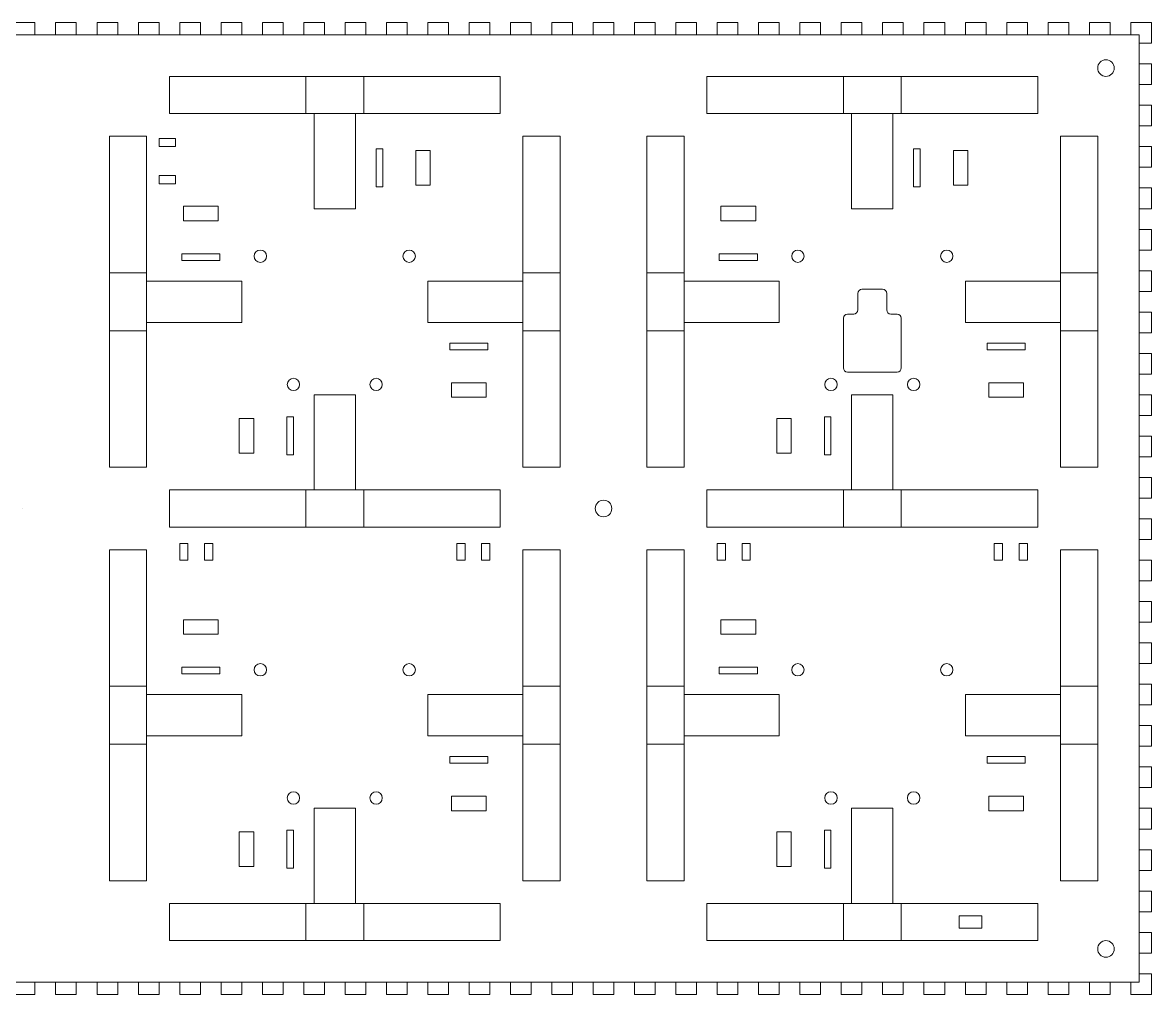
# Model space of a CAD drawing. Header units: millimetres. Extents: x 0 to 555, y 0 to 235.
# Drawn here: x 282 to 555, y 0 to 235 of the extents above; entities that cross this region are included whole.
import ezdxf

# ---------------------------------------------------------------- set-up
doc = ezdxf.new("R2010")
doc.units = ezdxf.units.MM
for name, color, linetype, lineweight in [('1a top', 5, 'CONTINUOUS', 0), ('2a middle', 6, 'CONTINUOUS', 0), ('3a bottom', 2, 'CONTINUOUS', 0)]:
    doc.layers.add(name, color=color, linetype=linetype, lineweight=lineweight)

msp = doc.modelspace()

# ---------------------------------------------------------------- linework, layer by layer
at = {"layer": '1a top'}
for p, q in [((280, 235), (285, 235)), ((285, 235), (285, 232)), ((290, 232), (290, 235)), ((290, 235), (295, 235)), ((295, 235), (295, 232)), ((300, 232), (300, 235)), ((300, 235), (305, 235)), ((305, 235), (305, 232)), ((310, 232), (310, 235)), ((310, 235), (315, 235)), ((315, 235), (315, 232)), ((320, 232), (320, 235)), ((320, 235), (325, 235)), ((325, 235), (325, 232)), ((330, 232), (330, 235)), ((330, 235), (335, 235)), ((335, 235), (335, 232)), ((340, 232), (340, 235)), ((340, 235), (345, 235)), ((345, 235), (345, 232)), ((350, 232), (350, 235)), ((350, 235), (355, 235)), ((355, 235), (355, 232)), ((360, 232), (360, 235)), ((360, 235), (365, 235)), ((365, 235), (365, 232)), ((370, 232), (370, 235)), ((370, 235), (375, 235)), ((375, 235), (375, 232)), ((380, 232), (380, 235)), ((380, 235), (385, 235)), ((385, 235), (385, 232)), ((390, 232), (390, 235)), ((390, 235), (395, 235)), ((395, 235), (395, 232)), ((400, 232), (400, 235)), ((400, 235), (405, 235)), ((405, 235), (405, 232)), ((410, 232), (410, 235)), ((410, 235), (415, 235)), ((415, 235), (415, 232)), ((420, 232), (420, 235)), ((420, 235), (425, 235)), ((425, 235), (425, 232)), ((430, 232), (430, 235)), ((430, 235), (435, 235)), ((435, 235), (435, 232)), ((440, 232), (440, 235)), ((440, 235), (445, 235)), ((445, 235), (445, 232)), ((450, 232), (450, 235)), ((450, 235), (455, 235)), ((455, 235), (455, 232)), ((460, 232), (460, 235)), ((460, 235), (465, 235)), ((465, 235), (465, 232)), ((470, 232), (470, 235)), ((470, 235), (475, 235)), ((475, 235), (475, 232)), ((480, 232), (480, 235)), ((480, 235), (485, 235)), ((485, 235), (485, 232)), ((490, 232), (490, 235)), ((490, 235), (495, 235)), ((495, 235), (495, 232)), ((500, 232), (500, 235)), ((500, 235), (505, 235)), ((505, 235), (505, 232)), ((510, 232), (510, 235)), ((510, 235), (515, 235)), ((515, 235), (515, 232)), ((520, 232), (520, 235)), ((520, 235), (525, 235)), ((525, 235), (525, 232)), ((530, 232), (530, 235)), ((530, 235), (535, 235)), ((535, 235), (535, 232)), ((540, 232), (540, 235)), ((540, 235), (545, 235)), ((545, 235), (545, 232)), ((550, 232), (550, 235)), ((550, 235), (555, 235)), ((555, 230), (555, 235)), ((285, 232), (290, 232)), ((295, 232), (300, 232)), ((305, 232), (310, 232)), ((315, 232), (320, 232)), ((325, 232), (330, 232)), ((335, 232), (340, 232)), ((345, 232), (350, 232)), ((355, 232), (360, 232)), ((365, 232), (370, 232)), ((375, 232), (380, 232)), ((385, 232), (390, 232)), ((395, 232), (400, 232)), ((405, 232), (410, 232)), ((415, 232), (420, 232)), ((425, 232), (430, 232)), ((435, 232), (440, 232)), ((445, 232), (450, 232)), ((455, 232), (460, 232)), ((465, 232), (470, 232)), ((475, 232), (480, 232)), ((485, 232), (490, 232)), ((495, 232), (500, 232)), ((505, 232), (510, 232)), ((515, 232), (520, 232)), ((525, 232), (530, 232)), ((535, 232), (540, 232)), ((545, 232), (550, 232)), ((552, 225), (552, 230)), ((552, 230), (555, 230)), ((555, 225), (552, 225)), ((555, 220), (555, 225)), ((397.5, 222), (317.5, 222)), ((317.5, 222), (317.5, 213)), ((357.5, 222), (357.5, 222)), ((397.5, 213), (397.5, 222)), ((527.5, 222), (447.5, 222)), ((447.5, 222), (447.5, 213)), ((487.5, 222), (487.5, 222)), ((527.5, 213), (527.5, 222)), ((552, 215), (552, 220)), ((552, 220), (555, 220)), ((317.5, 213), (397.5, 213)), ((357.5, 213), (357.5, 213)), ((447.5, 213), (527.5, 213)), ((487.5, 213), (487.5, 213)), ((555, 215), (552, 215)), ((555, 210), (555, 215)), ((312, 207.5), (303, 207.5)), ((303, 207.5), (303, 127.5)), ((312, 127.5), (312, 207.5)), ((412, 207.5), (403, 207.5)), ((403, 207.5), (403, 127.5)), ((412, 127.5), (412, 207.5)), ((442, 207.5), (433, 207.5)), ((433, 207.5), (433, 127.5)), ((442, 127.5), (442, 207.5)), ((542, 207.5), (533, 207.5)), ((533, 207.5), (533, 127.5)), ((542, 127.5), (542, 207.5)), ((552, 205), (552, 210)), ((552, 210), (555, 210)), ((555, 205), (552, 205)), ((555, 200), (555, 205)), ((552, 195), (552, 200)), ((552, 200), (555, 200)), ((555, 195), (552, 195)), ((555, 190), (555, 195)), ((552, 185), (552, 190)), ((552, 190), (555, 190)), ((555, 185), (552, 185)), ((555, 180), (555, 185)), ((552, 175), (552, 180)), ((552, 180), (555, 180)), ((555, 175), (552, 175)), ((555, 170), (555, 175)), ((552, 165), (552, 170)), ((552, 170), (555, 170)), ((303, 167.5), (303, 167.5)), ((312, 167.5), (312, 167.5)), ((403, 167.5), (403, 167.5)), ((412, 167.5), (412, 167.5)), ((433, 167.5), (433, 167.5)), ((442, 167.5), (442, 167.5)), ((533, 167.5), (533, 167.5)), ((542, 167.5), (542, 167.5)), ((555, 165), (552, 165)), ((555, 160), (555, 165)), ((552, 155), (552, 160)), ((552, 160), (555, 160)), ((555, 155), (552, 155)), ((555, 150), (555, 155)), ((552, 145), (552, 150)), ((552, 150), (555, 150)), ((555, 145), (552, 145)), ((555, 140), (555, 145)), ((552, 135), (552, 140)), ((552, 140), (555, 140)), ((555, 135), (552, 135)), ((555, 130), (555, 135)), ((552, 125), (552, 130)), ((552, 130), (555, 130)), ((303, 127.5), (312, 127.5)), ((403, 127.5), (412, 127.5)), ((433, 127.5), (442, 127.5)), ((533, 127.5), (542, 127.5)), ((555, 125), (552, 125)), ((555, 120), (555, 125)), ((397.5, 122), (317.5, 122)), ((317.5, 122), (317.5, 113)), ((397.5, 113), (397.5, 122)), ((527.5, 122), (447.5, 122)), ((447.5, 122), (447.5, 113)), ((527.5, 113), (527.5, 122)), ((282, 117.5), (282, 117.5)), ((552, 115), (552, 120)), ((552, 120), (555, 120)), ((555, 115), (552, 115)), ((555, 110), (555, 115)), ((317.5, 113), (397.5, 113)), ((357.5, 113), (357.5, 113)), ((447.5, 113), (527.5, 113)), ((487.5, 113), (487.5, 113)), ((552, 105), (552, 110)), ((552, 110), (555, 110)), ((312, 107.5), (303, 107.5)), ((303, 107.5), (303, 27.5)), ((312, 27.5), (312, 107.5)), ((412, 107.5), (403, 107.5)), ((403, 107.5), (403, 27.5)), ((412, 27.5), (412, 107.5)), ((442, 107.5), (433, 107.5)), ((433, 107.5), (433, 27.5)), ((442, 27.5), (442, 107.5)), ((542, 107.5), (533, 107.5)), ((533, 107.5), (533, 27.5)), ((542, 27.5), (542, 107.5)), ((555, 105), (552, 105)), ((555, 100), (555, 105)), ((552, 95), (552, 100)), ((552, 100), (555, 100)), ((555, 95), (552, 95)), ((555, 90), (555, 95)), ((552, 85), (552, 90)), ((552, 90), (555, 90)), ((555, 85), (552, 85)), ((555, 80), (555, 85)), ((552, 75), (552, 80)), ((552, 80), (555, 80)), ((555, 75), (552, 75)), ((555, 70), (555, 75)), ((552, 65), (552, 70)), ((552, 70), (555, 70)), ((303, 67.5), (303, 67.5)), ((312, 67.5), (312, 67.5)), ((403, 67.5), (403, 67.5)), ((412, 67.5), (412, 67.5)), ((433, 67.5), (433, 67.5)), ((442, 67.5), (442, 67.5)), ((533, 67.5), (533, 67.5)), ((542, 67.5), (542, 67.5)), ((555, 65), (552, 65)), ((555, 60), (555, 65)), ((552, 55), (552, 60)), ((552, 60), (555, 60)), ((555, 55), (552, 55)), ((555, 50), (555, 55)), ((552, 45), (552, 50)), ((552, 50), (555, 50)), ((555, 45), (552, 45)), ((555, 40), (555, 45)), ((552, 35), (552, 40)), ((552, 40), (555, 40)), ((555, 35), (552, 35)), ((555, 30), (555, 35)), ((303, 27.5), (312, 27.5)), ((403, 27.5), (412, 27.5)), ((433, 27.5), (442, 27.5)), ((533, 27.5), (542, 27.5)), ((552, 25), (552, 30)), ((552, 30), (555, 30)), ((555, 25), (552, 25)), ((555, 20), (555, 25)), ((397.5, 22), (317.5, 22)), ((317.5, 22), (317.5, 13)), ((397.5, 13), (397.5, 22)), ((527.5, 22), (447.5, 22)), ((447.5, 22), (447.5, 13)), ((527.5, 13), (527.5, 22)), ((552, 15), (552, 20)), ((552, 20), (555, 20)), ((555, 15), (552, 15)), ((555, 10), (555, 15)), ((317.5, 13), (397.5, 13)), ((357.5, 13), (357.5, 13)), ((447.5, 13), (527.5, 13)), ((487.5, 13), (487.5, 13)), ((552, 5), (552, 10)), ((552, 10), (555, 10)), ((285, 0), (285, 3)), ((285, 3), (290, 3)), ((290, 3), (290, 0)), ((295, 0), (295, 3)), ((295, 3), (300, 3)), ((300, 3), (300, 0)), ((305, 0), (305, 3)), ((305, 3), (310, 3)), ((310, 3), (310, 0)), ((315, 0), (315, 3)), ((315, 3), (320, 3)), ((320, 3), (320, 0)), ((325, 0), (325, 3)), ((325, 3), (330, 3)), ((330, 3), (330, 0)), ((335, 0), (335, 3)), ((335, 3), (340, 3)), ((340, 3), (340, 0)), ((345, 0), (345, 3)), ((345, 3), (350, 3)), ((350, 3), (350, 0)), ((355, 0), (355, 3)), ((355, 3), (360, 3)), ((360, 3), (360, 0)), ((365, 0), (365, 3)), ((365, 3), (370, 3)), ((370, 3), (370, 0)), ((375, 0), (375, 3)), ((375, 3), (380, 3)), ((380, 3), (380, 0)), ((385, 0), (385, 3)), ((385, 3), (390, 3)), ((390, 3), (390, 0)), ((395, 0), (395, 3)), ((395, 3), (400, 3)), ((400, 3), (400, 0)), ((405, 0), (405, 3)), ((405, 3), (410, 3)), ((410, 3), (410, 0)), ((415, 0), (415, 3)), ((415, 3), (420, 3)), ((420, 3), (420, 0)), ((425, 0), (425, 3)), ((425, 3), (430, 3)), ((430, 3), (430, 0)), ((435, 0), (435, 3)), ((435, 3), (440, 3)), ((440, 3), (440, 0)), ((445, 0), (445, 3)), ((445, 3), (450, 3)), ((450, 3), (450, 0)), ((455, 0), (455, 3)), ((455, 3), (460, 3)), ((460, 3), (460, 0)), ((465, 0), (465, 3)), ((465, 3), (470, 3)), ((470, 3), (470, 0)), ((475, 0), (475, 3)), ((475, 3), (480, 3)), ((480, 3), (480, 0)), ((485, 0), (485, 3)), ((485, 3), (490, 3)), ((490, 3), (490, 0)), ((495, 0), (495, 3)), ((495, 3), (500, 3)), ((500, 3), (500, 0)), ((505, 0), (505, 3)), ((505, 3), (510, 3)), ((510, 3), (510, 0)), ((515, 0), (515, 3)), ((515, 3), (520, 3)), ((520, 3), (520, 0)), ((525, 0), (525, 3)), ((525, 3), (530, 3)), ((530, 3), (530, 0)), ((535, 0), (535, 3)), ((535, 3), (540, 3)), ((540, 3), (540, 0)), ((545, 0), (545, 3)), ((545, 3), (550, 3)), ((550, 3), (550, 0)), ((555, 5), (552, 5)), ((555, 0), (555, 5)), ((280, 0), (285, 0)), ((290, 0), (295, 0)), ((300, 0), (305, 0)), ((310, 0), (315, 0)), ((320, 0), (325, 0)), ((330, 0), (335, 0)), ((340, 0), (345, 0)), ((350, 0), (355, 0)), ((360, 0), (365, 0)), ((370, 0), (375, 0)), ((380, 0), (385, 0)), ((390, 0), (395, 0)), ((400, 0), (405, 0)), ((410, 0), (415, 0)), ((420, 0), (425, 0)), ((430, 0), (435, 0)), ((440, 0), (445, 0)), ((450, 0), (455, 0)), ((460, 0), (465, 0)), ((470, 0), (475, 0)), ((480, 0), (485, 0)), ((490, 0), (495, 0)), ((500, 0), (505, 0)), ((510, 0), (515, 0)), ((520, 0), (525, 0)), ((530, 0), (535, 0)), ((540, 0), (545, 0)), ((550, 0), (555, 0))]:
    msp.add_line(p, q, dxfattribs=at)
for centre in [(544, 224), (544, 11)]:
    msp.add_circle(centre, 2, dxfattribs=at)
at = {"layer": '2a middle'}
for p, q in [((552, 232), (3, 232)), ((552, 3), (552, 232)), ((350.5, 222), (350.5, 213)), ((350.5, 222), (364.5, 222)), ((364.5, 222), (364.5, 213)), ((480.5, 222), (480.5, 213)), ((480.5, 222), (494.5, 222)), ((494.5, 222), (494.5, 213)), ((352.5, 213), (350.5, 213)), ((352.5, 190), (352.5, 213)), ((362.5, 213), (364.5, 213)), ((362.5, 213), (362.5, 190)), ((482.5, 213), (480.5, 213)), ((482.5, 190), (482.5, 213)), ((492.5, 213), (494.5, 213)), ((492.5, 213), (492.5, 190)), ((315, 205), (315, 207)), ((315, 207), (319, 207)), ((319, 205), (315, 205)), ((319, 207), (319, 205)), ((367.5, 204.5), (369.1, 204.5)), ((367.5, 195.3), (367.5, 204.5)), ((369.1, 204.5), (369.1, 195.3)), ((377.1, 204.1), (377.1, 195.7)), ((377.1, 204.1), (380.6, 204.1)), ((380.6, 204.1), (380.6, 195.7)), ((497.5, 204.5), (499.1, 204.5)), ((497.5, 195.3), (497.5, 204.5)), ((499.1, 204.5), (499.1, 195.3)), ((507.1, 204.1), (507.1, 195.7)), ((507.1, 204.1), (510.6, 204.1)), ((510.6, 204.1), (510.6, 195.7)), ((315, 198), (319, 198)), ((315, 196), (315, 198)), ((319, 198), (319, 196)), ((319, 196), (315, 196)), ((369.1, 195.3), (367.5, 195.3)), ((380.6, 195.7), (377.1, 195.7)), ((499.1, 195.3), (497.5, 195.3)), ((510.6, 195.7), (507.1, 195.7)), ((320.9, 187.1), (320.9, 190.6)), ((320.9, 190.6), (329.3, 190.6)), ((329.3, 190.6), (329.3, 187.1)), ((362.5, 190), (352.5, 190)), ((450.9, 187.1), (450.9, 190.6)), ((450.9, 190.6), (459.3, 190.6)), ((459.3, 190.6), (459.3, 187.1)), ((492.5, 190), (482.5, 190)), ((320.9, 187.1), (329.3, 187.1)), ((450.9, 187.1), (459.3, 187.1)), ((320.5, 177.5), (320.5, 179.1)), ((320.5, 179.1), (329.7, 179.1)), ((329.7, 177.5), (320.5, 177.5)), ((329.7, 179.1), (329.7, 177.5)), ((450.5, 177.5), (450.5, 179.1)), ((450.5, 179.1), (459.7, 179.1)), ((459.7, 177.5), (450.5, 177.5)), ((459.7, 179.1), (459.7, 177.5)), ((303, 174.5), (312, 174.5)), ((303, 160.5), (303, 174.5)), ((312, 172.5), (312, 174.5)), ((312, 172.5), (335, 172.5)), ((335, 172.5), (335, 162.5)), ((380, 172.5), (403, 172.5)), ((380, 162.5), (380, 172.5)), ((412, 174.5), (403, 174.5)), ((403, 172.5), (403, 174.5)), ((412, 174.5), (412, 160.5)), ((433, 174.5), (442, 174.5)), ((433, 160.5), (433, 174.5)), ((442, 172.5), (442, 174.5)), ((442, 172.5), (465, 172.5)), ((465, 172.5), (465, 162.5)), ((510, 172.5), (533, 172.5)), ((510, 162.5), (510, 172.5)), ((542, 174.5), (533, 174.5)), ((533, 172.5), (533, 174.5)), ((542, 174.5), (542, 160.5)), ((303, 167.5), (303, 167.5)), ((312, 167.5), (312, 167.5)), ((403, 167.5), (403, 167.5)), ((412, 167.5), (412, 167.5)), ((433, 167.5), (433, 167.5)), ((442, 167.5), (442, 167.5)), ((533, 167.5), (533, 167.5)), ((542, 167.5), (542, 167.5)), ((312, 162.5), (312, 160.5)), ((335, 162.5), (312, 162.5)), ((403, 162.5), (380, 162.5)), ((403, 162.5), (403, 160.5)), ((442, 162.5), (442, 160.5)), ((465, 162.5), (442, 162.5)), ((533, 162.5), (510, 162.5)), ((533, 162.5), (533, 160.5)), ((303, 160.5), (312, 160.5)), ((412, 160.5), (403, 160.5)), ((433, 160.5), (442, 160.5)), ((542, 160.5), (533, 160.5)), ((385.3, 155.9), (385.3, 157.5)), ((385.3, 157.5), (394.5, 157.5)), ((394.5, 155.9), (385.3, 155.9)), ((394.5, 157.5), (394.5, 155.9)), ((515.3, 155.9), (515.3, 157.5)), ((515.3, 157.5), (524.5, 157.5)), ((524.5, 155.9), (515.3, 155.9)), ((524.5, 157.5), (524.5, 155.9)), ((394.1, 147.9), (385.7, 147.9)), ((385.7, 144.4), (385.7, 147.9)), ((394.1, 147.9), (394.1, 144.4)), ((524.1, 147.9), (515.7, 147.9)), ((515.7, 144.4), (515.7, 147.9)), ((524.1, 147.9), (524.1, 144.4)), ((352.5, 122), (352.5, 145)), ((352.5, 145), (362.5, 145)), ((362.5, 145), (362.5, 122)), ((482.5, 122), (482.5, 145)), ((482.5, 145), (492.5, 145)), ((492.5, 145), (492.5, 122)), ((394.1, 144.4), (385.7, 144.4)), ((524.1, 144.4), (515.7, 144.4)), ((334.4, 130.9), (334.4, 139.3)), ((334.4, 139.3), (337.9, 139.3)), ((337.9, 130.9), (337.9, 139.3)), ((345.9, 130.5), (345.9, 139.7)), ((345.9, 139.7), (347.5, 139.7)), ((347.5, 139.7), (347.5, 130.5)), ((464.4, 130.9), (464.4, 139.3)), ((464.4, 139.3), (467.9, 139.3)), ((467.9, 130.9), (467.9, 139.3)), ((475.9, 130.5), (475.9, 139.7)), ((475.9, 139.7), (477.5, 139.7)), ((477.5, 139.7), (477.5, 130.5)), ((337.9, 130.9), (334.4, 130.9)), ((347.5, 130.5), (345.9, 130.5)), ((467.9, 130.9), (464.4, 130.9)), ((477.5, 130.5), (475.9, 130.5)), ((350.5, 113), (350.5, 122)), ((352.5, 122), (350.5, 122)), ((362.5, 122), (364.5, 122)), ((364.5, 113), (364.5, 122)), ((480.5, 113), (480.5, 122)), ((482.5, 122), (480.5, 122)), ((492.5, 122), (494.5, 122)), ((494.5, 113), (494.5, 122)), ((364.5, 113), (350.5, 113)), ((357.5, 113), (357.5, 113)), ((494.5, 113), (480.5, 113)), ((487.5, 113), (487.5, 113)), ((320, 109), (320, 105)), ((322, 109), (320, 109)), ((322, 105), (322, 109)), ((326, 109), (326, 105)), ((326, 109), (328, 109)), ((328, 105), (328, 109)), ((387, 105), (387, 109)), ((387, 109), (389, 109)), ((389, 109), (389, 105)), ((393, 105), (393, 109)), ((393, 109), (395, 109)), ((395, 109), (395, 105)), ((450, 109), (450, 105)), ((452, 109), (450, 109)), ((452, 105), (452, 109)), ((456, 109), (456, 105)), ((456, 109), (458, 109)), ((458, 105), (458, 109)), ((517, 105), (517, 109)), ((517, 109), (519, 109)), ((519, 109), (519, 105)), ((523, 105), (523, 109)), ((523, 109), (525, 109)), ((525, 109), (525, 105)), ((320, 105), (322, 105)), ((326, 105), (328, 105)), ((389, 105), (387, 105)), ((395, 105), (393, 105)), ((450, 105), (452, 105)), ((456, 105), (458, 105)), ((519, 105), (517, 105)), ((525, 105), (523, 105)), ((320.9, 87.1), (320.9, 90.6)), ((320.9, 90.6), (329.3, 90.6)), ((329.3, 90.6), (329.3, 87.1)), ((450.9, 87.1), (450.9, 90.6)), ((450.9, 90.6), (459.3, 90.6)), ((459.3, 90.6), (459.3, 87.1)), ((320.9, 87.1), (329.3, 87.1)), ((450.9, 87.1), (459.3, 87.1)), ((320.5, 77.5), (320.5, 79.1)), ((320.5, 79.1), (329.7, 79.1)), ((329.7, 77.5), (320.5, 77.5)), ((329.7, 79.1), (329.7, 77.5)), ((450.5, 77.5), (450.5, 79.1)), ((450.5, 79.1), (459.7, 79.1)), ((459.7, 77.5), (450.5, 77.5)), ((459.7, 79.1), (459.7, 77.5)), ((303, 74.5), (312, 74.5)), ((303, 60.5), (303, 74.5)), ((312, 72.5), (312, 74.5)), ((412, 74.5), (403, 74.5)), ((403, 72.5), (403, 74.5)), ((412, 74.5), (412, 60.5)), ((433, 74.5), (442, 74.5)), ((433, 60.5), (433, 74.5)), ((442, 72.5), (442, 74.5)), ((542, 74.5), (533, 74.5)), ((533, 72.5), (533, 74.5)), ((542, 74.5), (542, 60.5)), ((312, 72.5), (335, 72.5)), ((335, 72.5), (335, 62.5)), ((380, 72.5), (403, 72.5)), ((380, 62.5), (380, 72.5)), ((442, 72.5), (465, 72.5)), ((465, 72.5), (465, 62.5)), ((510, 72.5), (533, 72.5)), ((510, 62.5), (510, 72.5)), ((303, 67.5), (303, 67.5)), ((312, 67.5), (312, 67.5)), ((403, 67.5), (403, 67.5)), ((412, 67.5), (412, 67.5)), ((433, 67.5), (433, 67.5)), ((442, 67.5), (442, 67.5)), ((533, 67.5), (533, 67.5)), ((542, 67.5), (542, 67.5)), ((303, 60.5), (312, 60.5)), ((312, 62.5), (312, 60.5)), ((335, 62.5), (312, 62.5)), ((403, 62.5), (380, 62.5)), ((403, 62.5), (403, 60.5)), ((412, 60.5), (403, 60.5)), ((433, 60.5), (442, 60.5)), ((442, 62.5), (442, 60.5)), ((465, 62.5), (442, 62.5)), ((533, 62.5), (510, 62.5)), ((533, 62.5), (533, 60.5)), ((542, 60.5), (533, 60.5)), ((385.3, 55.9), (385.3, 57.5)), ((385.3, 57.5), (394.5, 57.5)), ((394.5, 57.5), (394.5, 55.9)), ((515.3, 55.9), (515.3, 57.5)), ((515.3, 57.5), (524.5, 57.5)), ((524.5, 57.5), (524.5, 55.9)), ((394.5, 55.9), (385.3, 55.9)), ((524.5, 55.9), (515.3, 55.9)), ((394.1, 47.9), (385.7, 47.9)), ((385.7, 44.4), (385.7, 47.9)), ((394.1, 47.9), (394.1, 44.4)), ((524.1, 47.9), (515.7, 47.9)), ((515.7, 44.4), (515.7, 47.9)), ((524.1, 47.9), (524.1, 44.4)), ((352.5, 22), (352.5, 45)), ((352.5, 45), (362.5, 45)), ((362.5, 45), (362.5, 22)), ((394.1, 44.4), (385.7, 44.4)), ((482.5, 22), (482.5, 45)), ((482.5, 45), (492.5, 45)), ((492.5, 45), (492.5, 22)), ((524.1, 44.4), (515.7, 44.4)), ((334.4, 30.9), (334.4, 39.3)), ((334.4, 39.3), (337.9, 39.3)), ((337.9, 30.9), (337.9, 39.3)), ((345.9, 30.5), (345.9, 39.7)), ((345.9, 39.7), (347.5, 39.7)), ((347.5, 39.7), (347.5, 30.5)), ((464.4, 30.9), (464.4, 39.3)), ((464.4, 39.3), (467.9, 39.3)), ((467.9, 30.9), (467.9, 39.3)), ((475.9, 30.5), (475.9, 39.7)), ((475.9, 39.7), (477.5, 39.7)), ((477.5, 39.7), (477.5, 30.5)), ((337.9, 30.9), (334.4, 30.9)), ((347.5, 30.5), (345.9, 30.5)), ((467.9, 30.9), (464.4, 30.9)), ((477.5, 30.5), (475.9, 30.5)), ((350.5, 13), (350.5, 22)), ((352.5, 22), (350.5, 22)), ((362.5, 22), (364.5, 22)), ((364.5, 13), (364.5, 22)), ((480.5, 13), (480.5, 22)), ((482.5, 22), (480.5, 22)), ((492.5, 22), (494.5, 22)), ((494.5, 13), (494.5, 22)), ((364.5, 13), (350.5, 13)), ((357.5, 13), (357.5, 13)), ((494.5, 13), (480.5, 13)), ((487.5, 13), (487.5, 13)), ((3, 3), (552, 3))]:
    msp.add_line(p, q, dxfattribs=at)
for centre, radius in [((544, 224), 2), ((339.5, 178.5), 1.5), ((375.5, 178.5), 1.5), ((469.5, 178.5), 1.5), ((505.5, 178.5), 1.5), ((347.5, 147.5), 1.5), ((367.5, 147.5), 1.5), ((477.5, 147.5), 1.5), ((497.5, 147.5), 1.5), ((422.5, 117.5), 2), ((339.5, 78.5), 1.5), ((375.5, 78.5), 1.5), ((469.5, 78.5), 1.5), ((505.5, 78.5), 1.5), ((347.5, 47.5), 1.5), ((367.5, 47.5), 1.5), ((477.5, 47.5), 1.5), ((497.5, 47.5), 1.5), ((544, 11), 2)]:
    msp.add_circle(centre, radius, dxfattribs=at)
at = {"layer": '3a bottom'}
for p, q in [((280, 235), (285, 235)), ((285, 235), (285, 232)), ((290, 232), (290, 235)), ((290, 235), (295, 235)), ((295, 235), (295, 232)), ((300, 232), (300, 235)), ((300, 235), (305, 235)), ((305, 235), (305, 232)), ((310, 232), (310, 235)), ((310, 235), (315, 235)), ((315, 235), (315, 232)), ((320, 232), (320, 235)), ((320, 235), (325, 235)), ((325, 235), (325, 232)), ((330, 232), (330, 235)), ((330, 235), (335, 235)), ((335, 235), (335, 232)), ((340, 232), (340, 235)), ((340, 235), (345, 235)), ((345, 235), (345, 232)), ((350, 232), (350, 235)), ((350, 235), (355, 235)), ((355, 235), (355, 232)), ((360, 232), (360, 235)), ((360, 235), (365, 235)), ((365, 235), (365, 232)), ((370, 232), (370, 235)), ((370, 235), (375, 235)), ((375, 235), (375, 232)), ((380, 232), (380, 235)), ((380, 235), (385, 235)), ((385, 235), (385, 232)), ((390, 232), (390, 235)), ((390, 235), (395, 235)), ((395, 235), (395, 232)), ((400, 232), (400, 235)), ((400, 235), (405, 235)), ((405, 235), (405, 232)), ((410, 232), (410, 235)), ((410, 235), (415, 235)), ((415, 235), (415, 232)), ((420, 232), (420, 235)), ((420, 235), (425, 235)), ((425, 235), (425, 232)), ((430, 232), (430, 235)), ((430, 235), (435, 235)), ((435, 235), (435, 232)), ((440, 232), (440, 235)), ((440, 235), (445, 235)), ((445, 235), (445, 232)), ((450, 232), (450, 235)), ((450, 235), (455, 235)), ((455, 235), (455, 232)), ((460, 232), (460, 235)), ((460, 235), (465, 235)), ((465, 235), (465, 232)), ((470, 232), (470, 235)), ((470, 235), (475, 235)), ((475, 235), (475, 232)), ((480, 232), (480, 235)), ((480, 235), (485, 235)), ((485, 235), (485, 232)), ((490, 232), (490, 235)), ((490, 235), (495, 235)), ((495, 235), (495, 232)), ((500, 232), (500, 235)), ((500, 235), (505, 235)), ((505, 235), (505, 232)), ((510, 232), (510, 235)), ((510, 235), (515, 235)), ((515, 235), (515, 232)), ((520, 232), (520, 235)), ((520, 235), (525, 235)), ((525, 235), (525, 232)), ((530, 232), (530, 235)), ((530, 235), (535, 235)), ((535, 235), (535, 232)), ((540, 232), (540, 235)), ((540, 235), (545, 235)), ((545, 235), (545, 232)), ((550, 232), (550, 235)), ((550, 235), (555, 235)), ((555, 230), (555, 235)), ((285, 232), (290, 232)), ((295, 232), (300, 232)), ((305, 232), (310, 232)), ((315, 232), (320, 232)), ((325, 232), (330, 232)), ((335, 232), (340, 232)), ((345, 232), (350, 232)), ((355, 232), (360, 232)), ((365, 232), (370, 232)), ((375, 232), (380, 232)), ((385, 232), (390, 232)), ((395, 232), (400, 232)), ((405, 232), (410, 232)), ((415, 232), (420, 232)), ((425, 232), (430, 232)), ((435, 232), (440, 232)), ((445, 232), (450, 232)), ((455, 232), (460, 232)), ((465, 232), (470, 232)), ((475, 232), (480, 232)), ((485, 232), (490, 232)), ((495, 232), (500, 232)), ((505, 232), (510, 232)), ((515, 232), (520, 232)), ((525, 232), (530, 232)), ((535, 232), (540, 232)), ((545, 232), (550, 232)), ((552, 225), (552, 230)), ((552, 230), (555, 230)), ((555, 225), (552, 225)), ((555, 220), (555, 225)), ((552, 215), (552, 220)), ((552, 220), (555, 220)), ((555, 215), (552, 215)), ((555, 210), (555, 215)), ((552, 205), (552, 210)), ((552, 210), (555, 210)), ((555, 205), (552, 205)), ((555, 200), (555, 205)), ((552, 195), (552, 200)), ((552, 200), (555, 200)), ((555, 195), (552, 195)), ((555, 190), (555, 195)), ((552, 185), (552, 190)), ((552, 190), (555, 190)), ((555, 185), (552, 185)), ((555, 180), (555, 185)), ((552, 175), (552, 180)), ((552, 180), (555, 180)), ((555, 175), (552, 175)), ((555, 170), (555, 175)), ((484, 165.5), (484, 169.5)), ((485, 170.5), (490, 170.5)), ((491, 165.5), (491, 169.5)), ((552, 165), (552, 170)), ((552, 170), (555, 170)), ((481.5, 164.5), (483, 164.5)), ((493.5, 164.5), (492, 164.5)), ((555, 165), (552, 165)), ((555, 160), (555, 165)), ((480.5, 163.5), (480.5, 151.5)), ((494.5, 151.5), (494.5, 163.5)), ((552, 155), (552, 160)), ((552, 160), (555, 160)), ((555, 155), (552, 155)), ((555, 150), (555, 155)), ((481.5, 150.5), (493.5, 150.5)), ((552, 145), (552, 150)), ((552, 150), (555, 150)), ((555, 145), (552, 145)), ((555, 140), (555, 145)), ((552, 135), (552, 140)), ((552, 140), (555, 140)), ((555, 135), (552, 135)), ((555, 130), (555, 135)), ((552, 125), (552, 130)), ((552, 130), (555, 130)), ((555, 125), (552, 125)), ((555, 120), (555, 125)), ((552, 115), (552, 120)), ((552, 120), (555, 120)), ((555, 115), (552, 115)), ((555, 110), (555, 115)), ((552, 105), (552, 110)), ((552, 110), (555, 110)), ((555, 105), (552, 105)), ((555, 100), (555, 105)), ((552, 95), (552, 100)), ((552, 100), (555, 100)), ((555, 95), (552, 95)), ((555, 90), (555, 95)), ((552, 85), (552, 90)), ((552, 90), (555, 90)), ((555, 85), (552, 85)), ((555, 80), (555, 85)), ((552, 75), (552, 80)), ((552, 80), (555, 80)), ((555, 75), (552, 75)), ((555, 70), (555, 75)), ((552, 65), (552, 70)), ((552, 70), (555, 70)), ((555, 65), (552, 65)), ((555, 60), (555, 65)), ((552, 55), (552, 60)), ((552, 60), (555, 60)), ((555, 55), (552, 55)), ((555, 50), (555, 55)), ((552, 45), (552, 50)), ((552, 50), (555, 50)), ((555, 45), (552, 45)), ((555, 40), (555, 45)), ((552, 35), (552, 40)), ((552, 40), (555, 40)), ((555, 35), (552, 35)), ((555, 30), (555, 35)), ((552, 25), (552, 30)), ((552, 30), (555, 30)), ((555, 25), (552, 25)), ((555, 20), (555, 25)), ((552, 15), (552, 20)), ((552, 20), (555, 20)), ((508.5, 19), (514, 19)), ((508.5, 16), (508.5, 19)), ((514, 19), (514, 16)), ((514, 16), (508.5, 16)), ((555, 15), (552, 15)), ((555, 10), (555, 15)), ((552, 5), (552, 10)), ((552, 10), (555, 10)), ((285, 0), (285, 3)), ((285, 3), (290, 3)), ((290, 3), (290, 0)), ((295, 0), (295, 3)), ((295, 3), (300, 3)), ((300, 3), (300, 0)), ((305, 0), (305, 3)), ((305, 3), (310, 3)), ((310, 3), (310, 0)), ((315, 0), (315, 3)), ((315, 3), (320, 3)), ((320, 3), (320, 0)), ((325, 0), (325, 3)), ((325, 3), (330, 3)), ((330, 3), (330, 0)), ((335, 0), (335, 3)), ((335, 3), (340, 3)), ((340, 3), (340, 0)), ((345, 0), (345, 3)), ((345, 3), (350, 3)), ((350, 3), (350, 0)), ((355, 0), (355, 3)), ((355, 3), (360, 3)), ((360, 3), (360, 0)), ((365, 0), (365, 3)), ((365, 3), (370, 3)), ((370, 3), (370, 0)), ((375, 0), (375, 3)), ((375, 3), (380, 3)), ((380, 3), (380, 0)), ((385, 0), (385, 3)), ((385, 3), (390, 3)), ((390, 3), (390, 0)), ((395, 0), (395, 3)), ((395, 3), (400, 3)), ((400, 3), (400, 0)), ((405, 0), (405, 3)), ((405, 3), (410, 3)), ((410, 3), (410, 0)), ((415, 0), (415, 3)), ((415, 3), (420, 3)), ((420, 3), (420, 0)), ((425, 0), (425, 3)), ((425, 3), (430, 3)), ((430, 3), (430, 0)), ((435, 0), (435, 3)), ((435, 3), (440, 3)), ((440, 3), (440, 0)), ((445, 0), (445, 3)), ((445, 3), (450, 3)), ((450, 3), (450, 0)), ((455, 0), (455, 3)), ((455, 3), (460, 3)), ((460, 3), (460, 0)), ((465, 0), (465, 3)), ((465, 3), (470, 3)), ((470, 3), (470, 0)), ((475, 0), (475, 3)), ((475, 3), (480, 3)), ((480, 3), (480, 0)), ((485, 0), (485, 3)), ((485, 3), (490, 3)), ((490, 3), (490, 0)), ((495, 0), (495, 3)), ((495, 3), (500, 3)), ((500, 3), (500, 0)), ((505, 0), (505, 3)), ((505, 3), (510, 3)), ((510, 3), (510, 0)), ((515, 0), (515, 3)), ((515, 3), (520, 3)), ((520, 3), (520, 0)), ((525, 0), (525, 3)), ((525, 3), (530, 3)), ((530, 3), (530, 0)), ((535, 0), (535, 3)), ((535, 3), (540, 3)), ((540, 3), (540, 0)), ((545, 0), (545, 3)), ((545, 3), (550, 3)), ((550, 3), (550, 0)), ((555, 5), (552, 5)), ((555, 0), (555, 5)), ((280, 0), (285, 0)), ((290, 0), (295, 0)), ((300, 0), (305, 0)), ((310, 0), (315, 0)), ((320, 0), (325, 0)), ((330, 0), (335, 0)), ((340, 0), (345, 0)), ((350, 0), (355, 0)), ((360, 0), (365, 0)), ((370, 0), (375, 0)), ((380, 0), (385, 0)), ((390, 0), (395, 0)), ((400, 0), (405, 0)), ((410, 0), (415, 0)), ((420, 0), (425, 0)), ((430, 0), (435, 0)), ((440, 0), (445, 0)), ((450, 0), (455, 0)), ((460, 0), (465, 0)), ((470, 0), (475, 0)), ((480, 0), (485, 0)), ((490, 0), (495, 0)), ((500, 0), (505, 0)), ((510, 0), (515, 0)), ((520, 0), (525, 0)), ((530, 0), (535, 0)), ((540, 0), (545, 0)), ((550, 0), (555, 0))]:
    msp.add_line(p, q, dxfattribs=at)
for centre in [(544, 224), (422.5, 117.5), (544, 11)]:
    msp.add_circle(centre, 2, dxfattribs=at)
for centre, start, end in [((485, 169.5), 90, 180), ((490, 169.5), 0, 90), ((481.5, 163.5), 90, 180), ((483, 165.5), 270, 0), ((492, 165.5), 180, 270), ((493.5, 163.5), 0, 90), ((481.5, 151.5), 180, 270), ((493.5, 151.5), 270, 0)]:
    msp.add_arc(centre, 1, start, end, dxfattribs=at)

doc.saveas('drawing.dxf')
